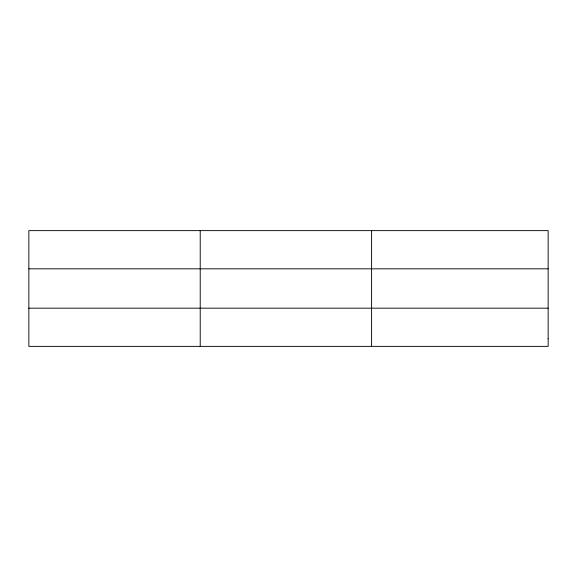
<?xml version="1.0" encoding="UTF-8"?>
<svg xmlns="http://www.w3.org/2000/svg" width="577" height="577" viewBox="0 0 577 577"><rect width="100%" height="100%" fill="white"/><g stroke="black" fill="none" stroke-linecap="round" stroke-linejoin="round"><path stroke-width="0.87" d="M200.219 346.373L200.219 230.627M371.588 346.373L371.588 230.627M28.85 268.824L548.15 268.824M28.85 308.176L548.15 308.176M548.15 338.735L548.15 346.373L28.85 346.373L28.85 230.627L548.15 230.627L548.15 338.735"/></g></svg>
